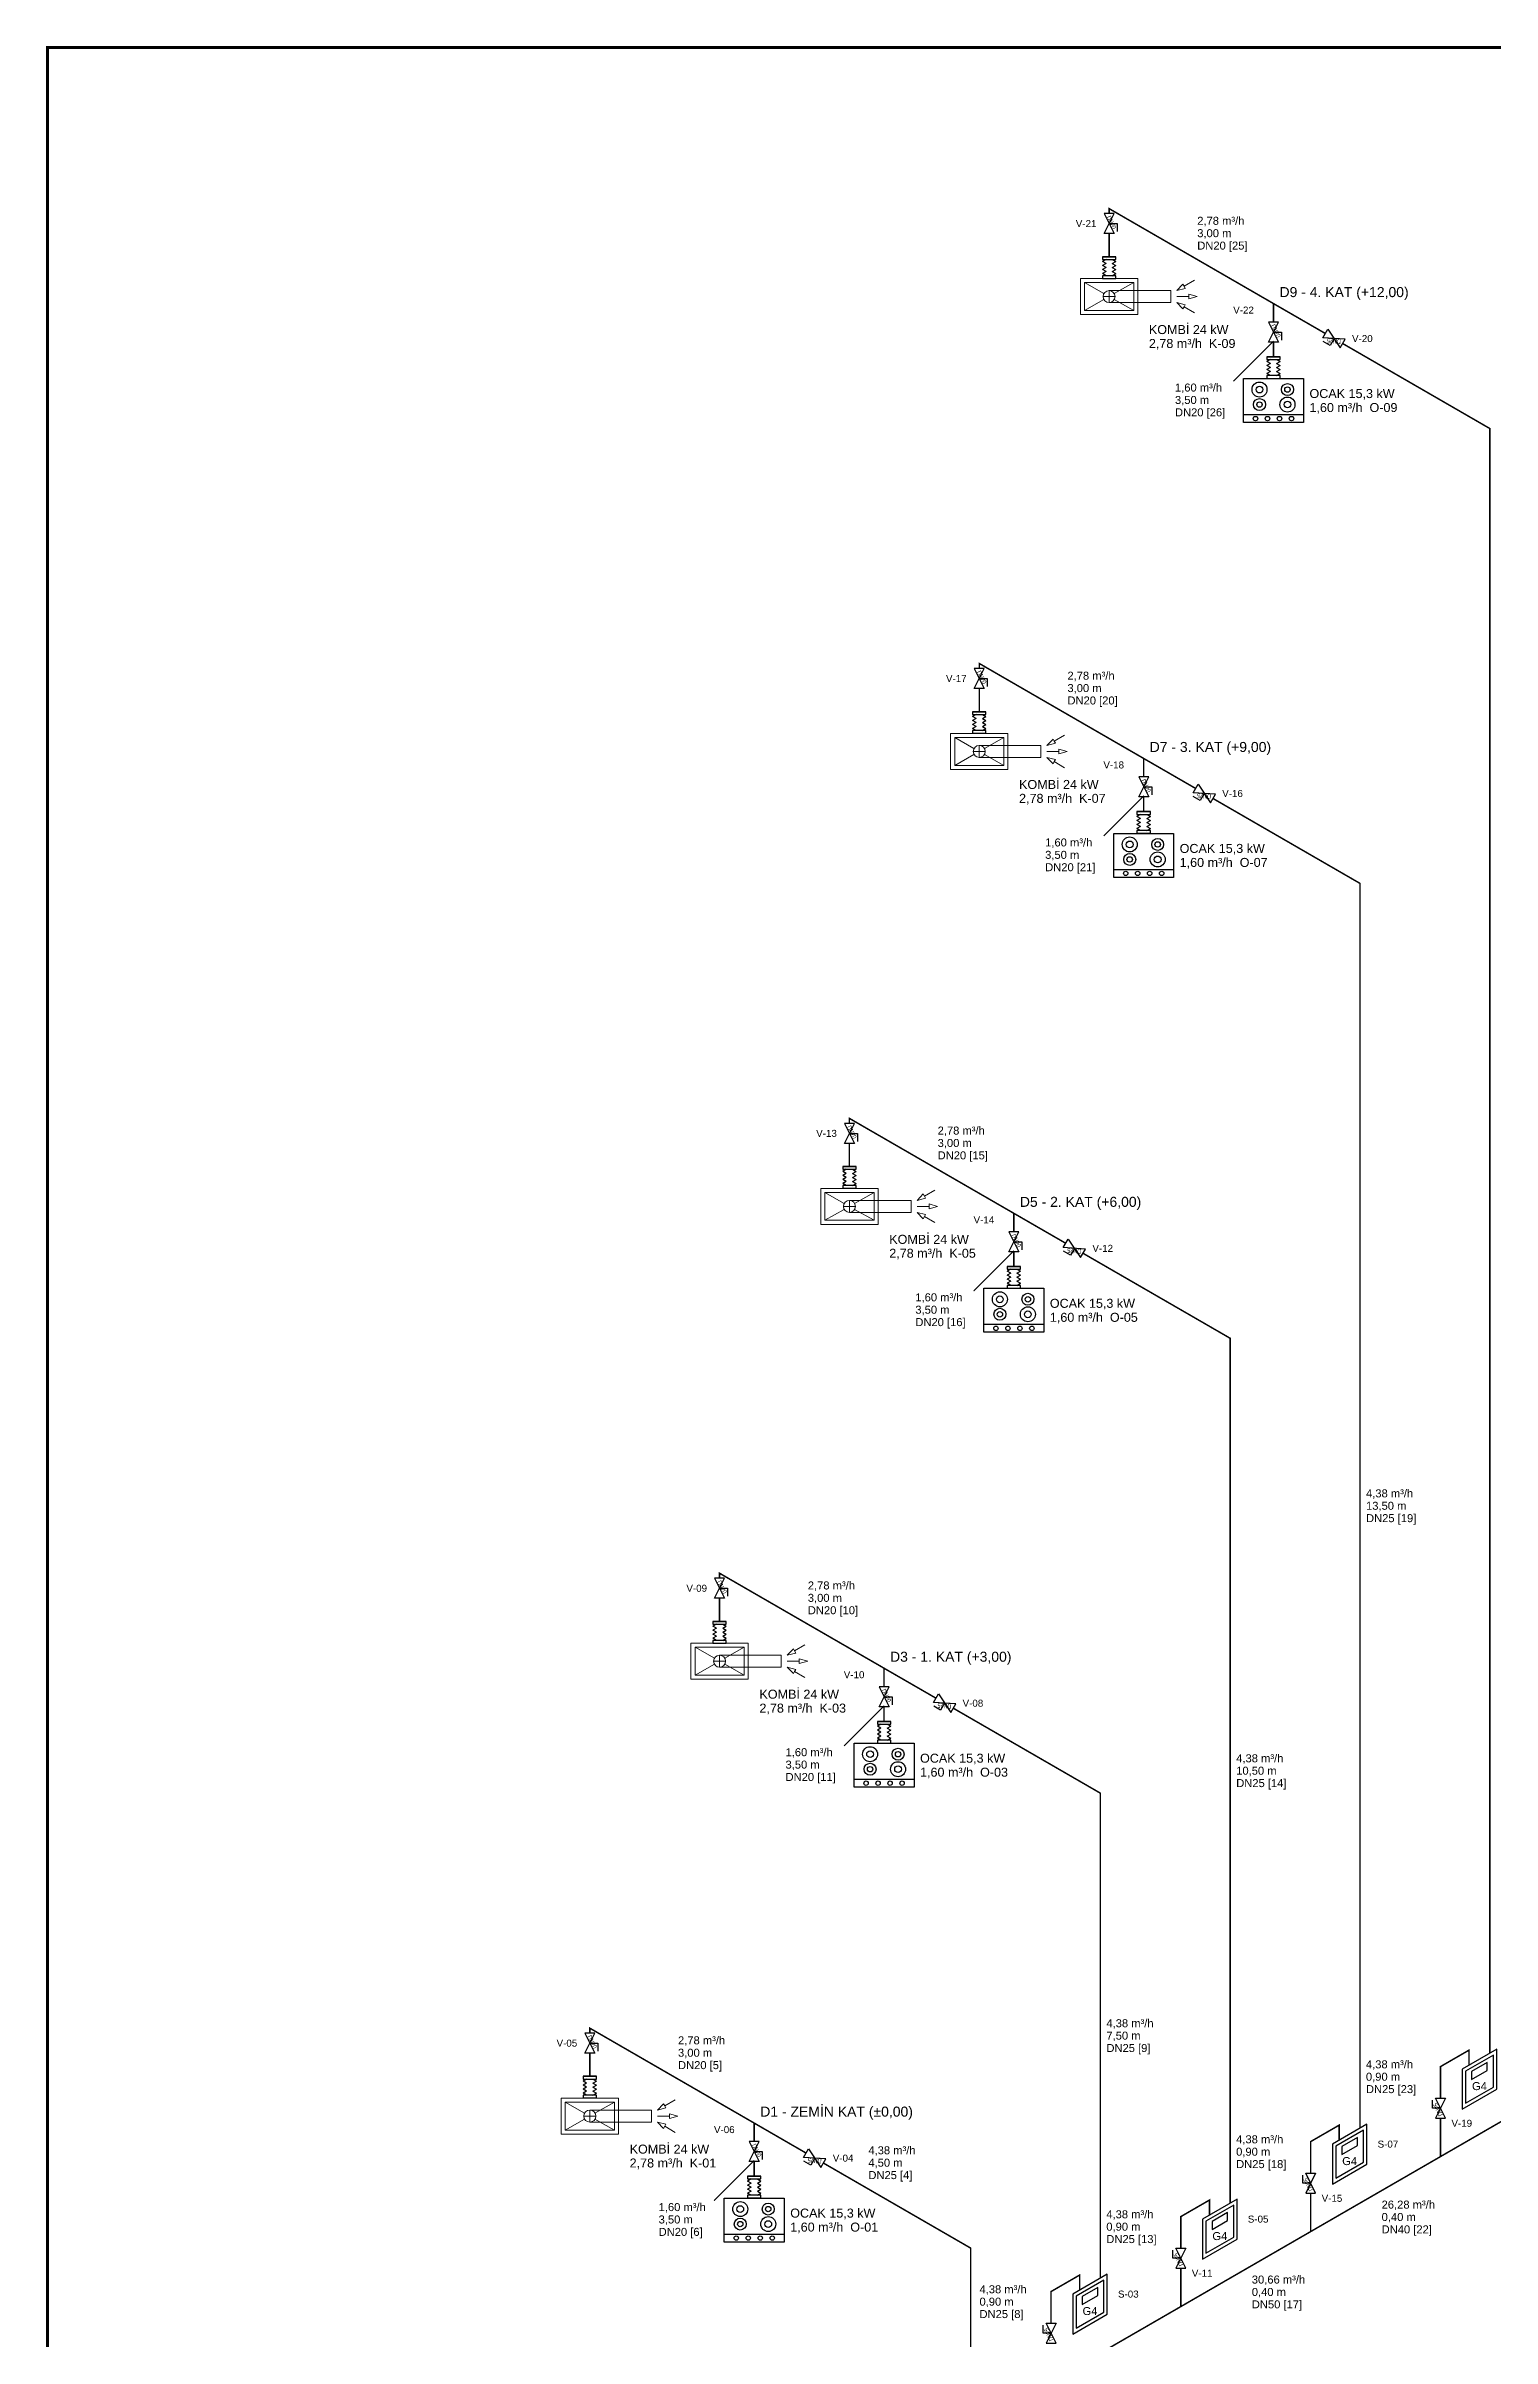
# Model space of a CAD drawing. Header units: centimetres. Extents: x -915 to 4315, y -959 to 2489.
# Drawn here: x -915 to 532, y 196 to 2489 of the extents above; entities that cross this region are included whole.
import ezdxf
from ezdxf.enums import TextEntityAlignment as Align

# ---------------------------------------------------------------- set-up
doc = ezdxf.new("R2010")
doc.units = ezdxf.units.CM
for name, color, linetype in [('MTY-TEFRIS', 15, 'Continuous'), ('MTY-VANA', 1, 'Continuous'), ('ROTAS-DOGALGAZ-BORU', 2, 'Continuous'), ('ROTAS-DOGALGAZ-CAP', 3, 'Continuous'), ('ROTAS-DOGALGAZ-CIHAZ', 6, 'Continuous'), ('ROTAS-DOGALGAZ-NO', 30, 'Continuous'), ('ROTAS-DOGALGAZ-PAFTA', 7, 'Continuous'), ('ROTAS-DOGALGAZ-SAYAC', 4, 'Continuous'), ('ROTAS-DOGALGAZ-VANA', 1, 'Continuous'), ('ROTAS-DOGALGAZ-YAZI', 7, 'Continuous')]:
    doc.layers.add(name, color=color, linetype=linetype)
doc.styles.add('CAP', font='wturkce.SHX', dxfattribs={"width": 0.65})
doc.styles.add('MTYCAPLT', font='arial.ttf', dxfattribs={"width": 0.65, "height": 1})
doc.styles.add('ROTAS', font='arial.ttf')

# ---------------------------------------------------------------- blocks, each defined once
blk = doc.blocks.new('MTY-KURESEL VANA')
at = {"layer": 'MTY-VANA'}
for p, q in [((0, 0), (0, 8)), ((0, 8), (8, 8))]:
    blk.add_line(p, q, dxfattribs=at)
blk.add_lwpolyline([(-10, 5), (-10, -5), (10, 5), (10, -5), (-10, 5)], dxfattribs=at)
at = {"layer": 'MTY-VANA', "style": 'CAP', "width": 0.65}
blk.add_attdef('CAP', text='', height=5, rotation=26.5651, dxfattribs=at).set_placement((0, 0), align=Align.CENTER)
blk = doc.blocks.new('MTY-ESNEK BAGLANTI')
at = {"layer": 'MTY-VANA'}
for p, q in [((-10.8, -6.7), (-10.8, 6.7)), ((-8.1, 3.1), (-6, 6.7)), ((-4, 3.1), (-6, 6.7)), ((-4, 3.1), (-2, 6.7)), ((0, 3.1), (-2, 6.7)), ((0, 3.1), (2, 6.7)), ((4, 3.1), (2, 6.7)), ((4, 3.1), (6, 6.7)), ((8.1, 3.1), (6, 6.7)), ((-8.1, -3.1), (-6, -6.7)), ((-4, -3.1), (-6, -6.7)), ((-4, -3.1), (-2, -6.7)), ((0, -3.1), (-2, -6.7)), ((0, -3.1), (2, -6.7)), ((4, -3.1), (2, -6.7)), ((4, -3.1), (6, -6.7)), ((8.1, -3.1), (6, -6.7))]:
    blk.add_line(p, q, dxfattribs=at)
for points in [[(-8.1, 6.7), (-10.8, 6.7), (-10.8, -6.7), (-8.1, -6.7)], [(10.8, 6.7), (8.1, 6.7), (8.1, -6.7), (10.8, -6.7)]]:
    blk.add_lwpolyline(points, close=True, dxfattribs=at)
at = {"layer": 'MTY-VANA', "style": 'MTYCAPLT', "width": 0.65}
blk.add_attdef('CAP', text='', height=10, dxfattribs=at).set_placement((0, 0), align=Align.CENTER)
blk = doc.blocks.new('ROTAS-DG-SAYAC')
for points in [[(-17.3, -10), (17.3, 10), (17.3, 50), (-17.3, 30)], [(-13.9, -4), (13.9, 12), (13.9, 44), (-13.9, 28)], [(-7.8, 19.5), (7.8, 28.5), (7.8, 36.5), (-7.8, 27.5)]]:
    blk.add_lwpolyline(points, close=True)
at = {"style": 'ROTAS'}
blk.add_attdef('TIP', text='', height=8, dxfattribs=at).set_placement((0, 13), align=Align.MIDDLE_CENTER)
blk = doc.blocks.new('MTY-KOMBİ')
at = {"layer": 'MTY-TEFRIS', "color": 1, "lineweight": 20, "ltscale": 40}
for p, q in [((19.5, 17.5), (3.4, 26.6)), ((23.9, 20), (23.9, 10)), ((44.4, 26.6), (28.2, 17.5)), ((19.5, 12.5), (3.4, 3.4)), ((18.9, 15), (28.9, 15)), ((44.4, 3.4), (28.2, 12.5))]:
    blk.add_line(p, q, dxfattribs=at)
at = {"layer": 'MTY-TEFRIS', "color": 7, "lineweight": 20, "ltscale": 40}
for p, q in [((23.9, 20), (75.3, 20)), ((75.3, 20), (75.3, 10)), ((85.4, 25.3), (80.3, 20)), ((87.4, 21.8), (80.3, 20)), ((86.4, 23.6), (85.4, 25.3)), ((95, 28.6), (86.4, 23.6)), ((86.4, 23.6), (87.4, 21.8)), ((23.9, 10), (75.3, 10)), ((80.3, 15), (90.3, 15)), ((87.4, 8.2), (80.3, 10)), ((85.4, 4.7), (80.3, 10)), ((86.4, 6.5), (85.4, 4.7)), ((86.4, 6.5), (87.4, 8.2)), ((95, 1.4), (86.4, 6.5)), ((90.3, 15), (90.3, 17)), ((90.3, 17), (97.3, 15)), ((90.3, 15), (90.3, 13)), ((90.3, 13), (97.3, 15))]:
    blk.add_line(p, q, dxfattribs=at)
blk.add_lwpolyline([(0, 0), (47.8, 0), (47.8, 30), (0, 30)], close=True, dxfattribs=at)
at = {"layer": 'MTY-TEFRIS', "color": 1, "lineweight": 20, "ltscale": 40}
blk.add_lwpolyline([(3.4, 3.4), (44.4, 3.4), (44.4, 26.6), (3.4, 26.6)], close=True, dxfattribs=at)
at = {"layer": 'MTY-TEFRIS', "color": 7, "lineweight": 20, "ltscale": 40}
blk.add_circle((23.9, 15), 5, dxfattribs=at)
blk = doc.blocks.new('ROTAS-DG-OCAK')
blk.add_line((-30, -36), (30, -36))
blk.add_lwpolyline([(-30, 0), (30, 0), (30, -44), (-30, -44)], close=True)
for centre, radius in [((-14, -11), 7.5), ((-14, -26), 6), ((-14, -11), 3.38), ((14, -26), 7.5), ((14, -11), 6), ((14, -26), 3.38), ((14, -11), 2.7), ((-18, -40), 2.2), ((-14, -26), 2.7), ((-6, -40), 2.2), ((6, -40), 2.2), ((18, -40), 2.2)]:
    blk.add_circle(centre, radius)

msp = doc.modelspace()

# ---------------------------------------------------------------- linework, layer by layer
at = {"layer": 'ROTAS-DOGALGAZ-BORU', "const_width": 1.5}
for points in [[(313.5, 2231), (149, 2326), (149, 2321)], [(149, 2301), (149, 2278)], [(365.5, 2201), (313.5, 2231)], [(313.5, 2231), (313.5, 2212.5)], [(313.5, 2192.5), (313.5, 2178)], [(530, 481), (530, 2106), (382.8, 2191)], [(183.6, 1776), (19.1, 1871), (19.1, 1866)], [(19.1, 1846), (19.1, 1823)], [(235.6, 1746), (183.6, 1776)], [(183.6, 1776), (183.6, 1757.5)], [(183.6, 1737.5), (183.6, 1723)], [(400.1, 406), (400.1, 1651), (252.9, 1736)], [(53.7, 1321), (-110.9, 1416), (-110.9, 1411)], [(-110.9, 1391), (-110.9, 1368)], [(105.7, 1291), (53.7, 1321)], [(53.7, 1321), (53.7, 1302.5)], [(53.7, 1282.5), (53.7, 1268)], [(270.2, 331), (270.2, 1196), (123, 1281)], [(-76.2, 866), (-240.8, 961), (-240.8, 956)], [(-240.8, 936), (-240.8, 913)], [(-24.2, 836), (-76.2, 866)], [(-76.2, 866), (-76.2, 847.5)], [(-76.2, 827.5), (-76.2, 813)], [(140.3, 256), (140.3, 741), (-6.9, 826)], [(-206.1, 411), (-370.7, 506), (-370.7, 501)], [(-370.7, 481), (-370.7, 458)], [(480.6, 435.8), (480.6, 467.5), (509.2, 484), (509.2, 469)], [(480.6, 377.5), (610.5, 452.5)], [(480.6, 377.5), (480.6, 415.8)], [(-154.2, 381), (-206.1, 411)], [(-206.1, 411), (-206.1, 392.5)], [(350.7, 360.8), (350.7, 392.5), (379.3, 409), (379.3, 394)], [(-206.1, 372.5), (-206.1, 358)], [(10.4, 181), (10.4, 286), (-136.8, 371)], [(350.7, 302.5), (480.6, 377.5)], [(220.8, 285.8), (220.8, 317.5), (249.4, 334), (249.4, 319)], [(350.7, 302.5), (350.7, 340.8)], [(220.8, 227.5), (350.7, 302.5)], [(90.9, 210.8), (90.9, 242.5), (119.5, 259), (119.5, 244)], [(220.8, 227.5), (220.8, 265.8)], [(90.9, 152.5), (220.8, 227.5)]]:
    msp.add_lwpolyline(points, dxfattribs=at)

# ---------------------------------------------------------------- block references
at = {"layer": 'ROTAS-DOGALGAZ-CIHAZ', "xscale": 1.2, "yscale": 1.2}
for p in [(120.3, 2220), (-9.6, 1765), (-139.5, 1310), (-269.4, 855), (-399.3, 400)]:
    msp.add_blockref('MTY-KOMBİ', p, dxfattribs=at)
at = {"layer": 'ROTAS-DOGALGAZ-CIHAZ'}
for p in [(313.5, 2156), (183.6, 1701), (53.7, 1246), (-76.2, 791), (-206.1, 336)]:
    msp.add_blockref('ROTAS-DG-OCAK', p, dxfattribs=at)
at = {"layer": 'ROTAS-DOGALGAZ-SAYAC'}
for p in [(519.6, 435), (389.7, 360), (259.8, 285), (129.9, 210)]:
    msp.add_blockref('ROTAS-DG-SAYAC', p, dxfattribs=at).add_auto_attribs({'TIP': 'G4'})
at = {"layer": 'ROTAS-DOGALGAZ-VANA'}
for p, rotation, values in [((149, 2311), -90, {'CAP': 'DN20'}), ((313.5, 2202.5), -90, {'CAP': 'DN20'}), ((374.1, 2196), 150, {'CAP': 'DN25'}), ((19.1, 1856), -90, {'CAP': 'DN20'}), ((183.6, 1747.5), -90, {'CAP': 'DN20'}), ((244.2, 1741), 150, {'CAP': 'DN25'}), ((-110.9, 1401), -90, {'CAP': 'DN20'}), ((53.7, 1292.5), -90, {'CAP': 'DN20'}), ((114.3, 1286), 150, {'CAP': 'DN25'}), ((-240.8, 946), -90, {'CAP': 'DN20'}), ((-76.2, 837.5), -90, {'CAP': 'DN20'}), ((-15.6, 831), 150, {'CAP': 'DN25'}), ((-370.7, 491), -90, {'CAP': 'DN20'}), ((480.6, 425.8), 90, {'CAP': 'DN25'}), ((-206.1, 382.5), -90, {'CAP': 'DN20'}), ((-145.5, 376), 150, {'CAP': 'DN25'}), ((350.7, 350.8), 90, {'CAP': 'DN25'}), ((220.8, 275.8), 90, {'CAP': 'DN25'}), ((90.9, 200.8), 90, {'CAP': 'DN25'})]:
    msp.add_blockref('MTY-KURESEL VANA', p, dxfattribs=dict(at, rotation=rotation)).add_auto_attribs(values)
at = {"layer": 'ROTAS-DOGALGAZ-VANA', "rotation": -90}
for p in [(149, 2267), (313.5, 2167), (19.1, 1812), (183.6, 1712), (-110.9, 1357), (53.7, 1257), (-240.8, 902), (-76.2, 802), (-370.7, 447), (-206.1, 347)]:
    msp.add_blockref('MTY-ESNEK BAGLANTI', p, dxfattribs=at)

# ---------------------------------------------------------------- next in the draw order: wipeouts: each hides what was drawn before it
for points in [[(113.7, 2317), (140, 2317), (140, 2305), (113.7, 2305)], [(235.2, 2320.3), (295.9, 2320.3), (295.9, 2282.5), (235.2, 2282.5)], [(317.5, 2250), (464.5, 2250), (464.5, 2235), (317.5, 2235)], [(186.8, 2212), (287.3, 2212), (287.3, 2184.1), (186.8, 2184.1)], [(390.1, 2202), (416.4, 2202), (416.4, 2190), (390.1, 2190)], [(212.9, 2153.5), (273.5, 2153.5), (273.5, 2115.7), (212.9, 2115.7)], [(347.5, 2148), (449.6, 2148), (449.6, 2120), (347.5, 2120)], [(-16.2, 1862), (10.1, 1862), (10.1, 1850), (-16.2, 1850)], [(105.3, 1865.3), (166, 1865.3), (166, 1827.5), (105.3, 1827.5)], [(187.6, 1795), (325.9, 1795), (325.9, 1780), (187.6, 1780)], [(56.9, 1757), (157.4, 1757), (157.4, 1729.1), (56.9, 1729.1)], [(260.2, 1747), (286.5, 1747), (286.5, 1735), (260.2, 1735)], [(83, 1698.5), (143.6, 1698.5), (143.6, 1660.7), (83, 1660.7)], [(217.6, 1693), (319.7, 1693), (319.7, 1665), (217.6, 1665)], [(-146.1, 1407), (-119.9, 1407), (-119.9, 1395), (-146.1, 1395)], [(-24.6, 1410.3), (36.1, 1410.3), (36.1, 1372.5), (-24.6, 1372.5)], [(57.7, 1340), (196, 1340), (196, 1325), (57.7, 1325)], [(-73, 1302), (27.5, 1302), (27.5, 1274.1), (-73, 1274.1)], [(130.3, 1292), (156.6, 1292), (156.6, 1280), (130.3, 1280)], [(-46.9, 1243.5), (13.7, 1243.5), (13.7, 1205.7), (-46.9, 1205.7)], [(87.7, 1238), (189.8, 1238), (189.8, 1210), (87.7, 1210)], [(404.1, 1047.4), (464.7, 1047.4), (464.7, 1009.6), (404.1, 1009.6)], [(-276, 952), (-249.8, 952), (-249.8, 940), (-276, 940)], [(-154.5, 955.3), (-93.8, 955.3), (-93.8, 917.5), (-154.5, 917.5)], [(-72.2, 885), (66.1, 885), (66.1, 870), (-72.2, 870)], [(-202.9, 847), (-102.4, 847), (-102.4, 819.1), (-202.9, 819.1)], [(0.4, 837), (26.7, 837), (26.7, 825), (0.4, 825)], [(-176.8, 788.5), (-116.2, 788.5), (-116.2, 750.7), (-176.8, 750.7)], [(-42.2, 783), (59.9, 783), (59.9, 755), (-42.2, 755)], [(274.2, 782.4), (334.8, 782.4), (334.8, 744.6), (274.2, 744.6)], [(144.3, 517.4), (202, 517.4), (202, 479.6), (144.3, 479.6)], [(-405.9, 497), (-379.7, 497), (-379.7, 485), (-405.9, 485)], [(-284.4, 500.3), (-226.7, 500.3), (-226.7, 462.5), (-284.4, 462.5)], [(404, 476.3), (464.6, 476.3), (464.6, 438.5), (404, 438.5)], [(-202.1, 430), (-32.7, 430), (-32.7, 415), (-202.1, 415)], [(489.6, 416.8), (515.9, 416.8), (515.9, 404.8), (489.6, 404.8)], [(-332.8, 392), (-232.3, 392), (-232.3, 364.1), (-332.8, 364.1)], [(-93.9, 390.3), (-36.2, 390.3), (-36.2, 352.5), (-93.9, 352.5)], [(274.1, 401.3), (334.7, 401.3), (334.7, 363.5), (274.1, 363.5)], [(415.7, 396), (441.5, 396), (441.5, 384), (415.7, 384)], [(-303.8, 333.5), (-246.1, 333.5), (-246.1, 295.7), (-303.8, 295.7)], [(-172.1, 328), (-70, 328), (-70, 300), (-172.1, 300)], [(144.2, 326.3), (204.8, 326.3), (204.8, 288.5), (144.2, 288.5)], [(359.7, 341.8), (386, 341.8), (386, 329.8), (359.7, 329.8)], [(419.7, 336), (484.3, 336), (484.3, 298.2), (419.7, 298.2)], [(285.8, 321), (311.6, 321), (311.6, 309), (285.8, 309)], [(229.8, 266.8), (256.1, 266.8), (256.1, 254.8), (229.8, 254.8)], [(289.8, 261), (354.4, 261), (354.4, 223.2), (289.8, 223.2)], [(17.3, 251.3), (74.9, 251.3), (74.9, 213.5), (17.3, 213.5)], [(155.9, 246), (181.7, 246), (181.7, 234), (155.9, 234)]]:
    msp.add_wipeout(points)

# ---------------------------------------------------------------- next in the draw order: linework, layer by layer
at = {"layer": 'ROTAS-DOGALGAZ-CAP'}
for p, q in [((273.5, 2153.5), (313.5, 2193.5)), ((143.6, 1698.5), (183.6, 1738.5)), ((13.7, 1243.5), (53.7, 1283.5)), ((-116.2, 788.5), (-76.2, 828.5)), ((-246.1, 333.5), (-206.1, 373.5))]:
    msp.add_line(p, q, dxfattribs=at)

# ---------------------------------------------------------------- next in the draw order: texts
at = {"layer": 'ROTAS-DOGALGAZ-CAP', "style": 'ROTAS'}
for s, p in [('2,78 m³/h', (237.2, 2313.8)), ('3,00 m', (237.2, 2301.4)), ('DN20 [25]', (237.2, 2289)), ('3,50 m', (214.9, 2134.6)), ('1,60 m³/h', (214.9, 2147)), ('DN20 [26]', (214.9, 2122.2)), ('2,78 m³/h', (107.3, 1858.8)), ('3,00 m', (107.3, 1846.4)), ('DN20 [20]', (107.3, 1834)), ('3,50 m', (85, 1679.6)), ('1,60 m³/h', (85, 1692)), ('DN20 [21]', (85, 1667.2)), ('2,78 m³/h', (-22.6, 1403.8)), ('3,00 m', (-22.6, 1391.4)), ('DN20 [15]', (-22.6, 1379)), ('1,60 m³/h', (-44.9, 1237)), ('3,50 m', (-44.9, 1224.6)), ('DN20 [16]', (-44.9, 1212.2)), ('4,38 m³/h', (406.1, 1040.9)), ('13,50 m', (406.1, 1028.5)), ('DN25 [19]', (406.1, 1016.1)), ('3,00 m', (-152.5, 936.4)), ('2,78 m³/h', (-152.5, 948.8)), ('DN20 [10]', (-152.5, 924)), ('1,60 m³/h', (-174.8, 782)), ('4,38 m³/h', (276.2, 775.9)), ('3,50 m', (-174.8, 769.6)), ('DN20 [11]', (-174.8, 757.2)), ('10,50 m', (276.2, 763.5)), ('DN25 [14]', (276.2, 751.1)), ('4,38 m³/h', (146.3, 510.9)), ('3,00 m', (-282.4, 481.4)), ('2,78 m³/h', (-282.4, 493.8)), ('7,50 m', (146.3, 498.5)), ('DN25 [9]', (146.3, 486.1)), ('DN20 [5]', (-282.4, 469)), ('4,38 m³/h', (406, 469.8)), ('0,90 m', (406, 457.4)), ('DN25 [23]', (406, 445)), ('4,38 m³/h', (276.1, 394.8)), ('4,38 m³/h', (-91.9, 383.8)), ('4,50 m', (-91.9, 371.4)), ('0,90 m', (276.1, 382.4)), ('DN25 [18]', (276.1, 370)), ('DN25 [4]', (-91.9, 359)), ('1,60 m³/h', (-301.8, 327)), ('4,38 m³/h', (146.2, 319.8)), ('0,40 m', (421.7, 317.1)), ('26,28 m³/h', (421.7, 329.5)), ('3,50 m', (-301.8, 314.6)), ('DN20 [6]', (-301.8, 302.2)), ('0,90 m', (146.2, 307.4)), ('DN25 [13]', (146.2, 295)), ('DN40 [22]', (421.7, 304.7)), ('30,66 m³/h', (291.8, 254.5)), ('4,38 m³/h', (19.3, 244.8)), ('0,90 m', (19.3, 232.4)), ('0,40 m', (291.8, 242.1)), ('DN50 [17]', (291.8, 229.7)), ('DN25 [8]', (19.3, 220))]:
    msp.add_text(s, height=8, dxfattribs=at).set_placement(p, align=Align.MIDDLE_LEFT)
at = {"layer": 'ROTAS-DOGALGAZ-CIHAZ', "style": 'ROTAS'}
for s, p in [('KOMBİ 24 kW', (188.8, 2205)), ('2,78 m³/h  K-09', (188.8, 2191.1)), ('OCAK 15,3 kW', (349.5, 2141)), ('1,60 m³/h  O-09', (349.5, 2127)), ('KOMBİ 24 kW', (58.9, 1750)), ('2,78 m³/h  K-07', (58.9, 1736.1)), ('OCAK 15,3 kW', (219.6, 1686)), ('1,60 m³/h  O-07', (219.6, 1672)), ('2,78 m³/h  K-05', (-71, 1281.1)), ('KOMBİ 24 kW', (-71, 1295)), ('OCAK 15,3 kW', (89.7, 1231)), ('1,60 m³/h  O-05', (89.7, 1217)), ('2,78 m³/h  K-03', (-200.9, 826.1)), ('KOMBİ 24 kW', (-200.9, 840)), ('OCAK 15,3 kW', (-40.2, 776)), ('1,60 m³/h  O-03', (-40.2, 762)), ('KOMBİ 24 kW', (-330.8, 385)), ('2,78 m³/h  K-01', (-330.8, 371.1)), ('OCAK 15,3 kW', (-170.1, 321)), ('1,60 m³/h  O-01', (-170.1, 307))]:
    msp.add_text(s, height=9, dxfattribs=at).set_placement(p, align=Align.MIDDLE_LEFT)
at = {"layer": 'ROTAS-DOGALGAZ-NO', "style": 'ROTAS'}
for s, p in [('V-21', (115.7, 2311)), ('V-20', (392.1, 2196)), ('V-17', (-14.2, 1856)), ('V-16', (262.2, 1741)), ('V-13', (-144.1, 1401)), ('V-12', (132.3, 1286)), ('V-09', (-274, 946)), ('V-08', (2.4, 831)), ('V-05', (-403.9, 491)), ('V-19', (491.6, 410.8)), ('S-07', (417.7, 390)), ('V-15', (361.7, 335.8)), ('S-05', (287.8, 315)), ('V-11', (231.8, 260.8)), ('S-03', (157.9, 240))]:
    msp.add_text(s, height=7, dxfattribs=at).set_placement(p, align=Align.MIDDLE_LEFT)
at = {"layer": 'ROTAS-DOGALGAZ-YAZI', "style": 'ROTAS'}
for s, p in [('D9 - 4. KAT (+12,00)', (319.5, 2242.5)), ('D7 - 3. KAT (+9,00)', (189.6, 1787.5)), ('D5 - 2. KAT (+6,00)', (59.7, 1332.5)), ('D3 - 1. KAT (+3,00)', (-70.2, 877.5)), ('D1 - ZEMİN KAT (±0,00)', (-200.1, 422.5))]:
    msp.add_text(s, height=10, dxfattribs=at).set_placement(p, align=Align.MIDDLE_LEFT)

# ---------------------------------------------------------------- next in the draw order: wipeouts: each hides what was drawn before it
msp.add_wipeout([(-129.5, 382), (-103.2, 382), (-103.2, 370), (-129.5, 370)])

# ---------------------------------------------------------------- next in the draw order: texts
at = {"layer": 'ROTAS-DOGALGAZ-NO', "style": 'ROTAS'}
msp.add_text('V-04', height=7, dxfattribs=at).set_placement((-127.5, 376), align=Align.MIDDLE_LEFT)

# ---------------------------------------------------------------- next in the draw order: wipeouts: each hides what was drawn before it
for points in [[(271.2, 2230.5), (297.5, 2230.5), (297.5, 2218.5), (271.2, 2218.5)], [(141.3, 1775.5), (167.6, 1775.5), (167.6, 1763.5), (141.3, 1763.5)], [(11.4, 1320.5), (37.7, 1320.5), (37.7, 1308.5), (11.4, 1308.5)], [(-118.5, 865.5), (-92.2, 865.5), (-92.2, 853.5), (-118.5, 853.5)], [(-248.4, 410.5), (-222.1, 410.5), (-222.1, 398.5), (-248.4, 398.5)]]:
    msp.add_wipeout(points)

# ---------------------------------------------------------------- next in the draw order: linework, layer by layer
at = {"layer": 'ROTAS-DOGALGAZ-PAFTA', "const_width": 3}
msp.add_lwpolyline([(-913.5, -957.7), (4313.7, -957.7), (4313.7, 2487.3), (-913.5, 2487.3)], close=True, dxfattribs=at)

# ---------------------------------------------------------------- next in the draw order: texts
at = {"layer": 'ROTAS-DOGALGAZ-NO', "style": 'ROTAS'}
for s, p in [('V-22', (273.2, 2224.5)), ('V-18', (143.3, 1769.5)), ('V-14', (13.4, 1314.5)), ('V-10', (-116.5, 859.5)), ('V-06', (-246.4, 404.5))]:
    msp.add_text(s, height=7, dxfattribs=at).set_placement(p, align=Align.MIDDLE_LEFT)

doc.saveas('drawing.dxf')
